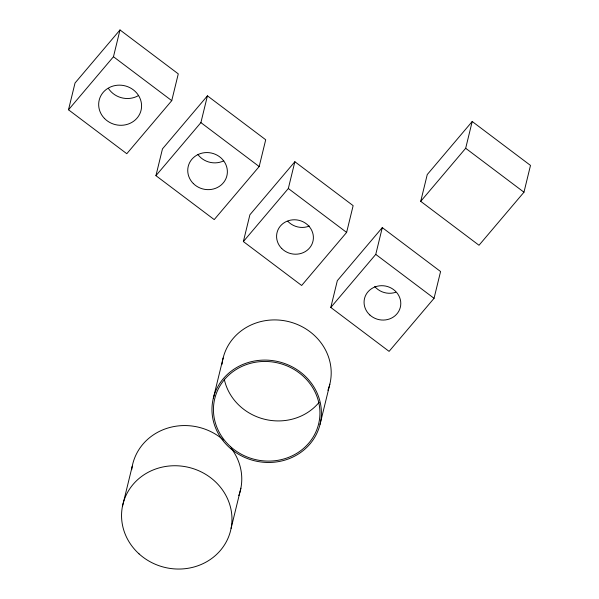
<?xml version="1.0" encoding="UTF-8"?>
<svg xmlns="http://www.w3.org/2000/svg" width="599" height="599" viewBox="0 0 599 599"><rect width="100%" height="100%" fill="white"/><g stroke="black" fill="none" stroke-linecap="round" stroke-linejoin="round"><path stroke-width="0.9" d="M68.503 109.789L75.032 83.006L119.995 29.95L178.277 73.872L171.748 100.654L126.793 153.711L68.503 109.789L113.466 56.733L119.995 29.95M155.935 175.672L162.464 148.896L207.426 95.84L265.709 139.762L259.18 166.544L214.225 219.601L155.935 175.672L200.897 122.615L207.426 95.84M122.451 506.41L132.244 466.232M243.366 241.562L249.895 214.779L294.858 161.723L353.14 205.652L346.619 232.427L301.656 285.483L243.366 241.562L288.329 188.505L294.858 161.723M213.341 398.193L223.135 358.022M231.087 528.378L240.88 488.207M330.798 307.452L337.327 280.669L382.289 227.613L440.579 271.534L434.05 298.317L389.088 351.373L330.798 307.452L375.76 254.395L382.289 227.613M320.038 424.369A54.936 50.967 13.7 0 0 250.539 361.871A54.936 50.967 13.7 0 0 229.484 447.603A54.936 50.967 13.7 0 0 320.038 424.369L329.832 384.199M420.723 201.339L427.252 174.556L472.207 121.5L530.497 165.421L523.968 192.204L479.005 245.261L420.723 201.339L465.678 148.282L472.207 121.5M465.678 148.282L523.968 192.204M113.466 56.733L171.748 100.654M200.897 122.615L259.18 166.544M288.329 188.505L346.619 232.427M375.76 254.395L434.05 298.317M138.152 95.758A21.549 19.992 13.7 0 1 108.531 88.607M223.741 160.824A19.902 18.464 13.7 0 1 197.865 154.46M395.722 292.282A18.434 17.109 13.7 0 1 374.704 286.479M309.301 226.063A18.479 17.139 13.7 0 1 287.812 221.263M222.034 364.289A54.936 50.967 13.7 0 1 288.666 321.618A54.936 50.967 13.7 0 1 327.885 390.308M319.132 402.296A53.453 49.597 13.7 0 1 264.743 419.293A53.453 49.597 13.7 0 1 224.266 379.174M231.012 448.03A55.43 51.424 13.7 0 1 238.806 495.598M131.698 469.683A55.43 51.424 13.7 0 1 166.934 428.33A55.43 51.424 13.7 0 1 223.464 440.01M104.391 118.362A21.549 19.992 13.7 0 0 140.63 111.803A21.549 19.992 13.7 0 0 115.36 85.5A21.549 19.992 13.7 0 0 104.391 118.362M193.342 183.564A19.902 18.464 13.7 0 0 226.624 176.787A19.902 18.464 13.7 0 0 202.709 152.977A19.902 18.464 13.7 0 0 193.342 183.564M369.823 314.969A18.434 17.109 13.7 0 0 400.297 307.414A18.434 17.109 13.7 0 0 377.153 286.262A18.434 17.109 13.7 0 0 369.823 314.969M281.74 248.51A18.479 17.139 13.7 0 0 312.678 242.325A18.479 17.139 13.7 0 0 290.552 220.147A18.479 17.139 13.7 0 0 281.74 248.51M230.488 446.622A53.453 49.597 13.7 0 0 318.608 424.017A53.453 49.597 13.7 0 0 250.974 363.196A53.453 49.597 13.7 0 0 230.488 446.622M139.043 553.873A55.43 51.424 13.7 0 0 230.54 530.826A55.43 51.424 13.7 0 0 160.719 467.475A55.43 51.424 13.7 0 0 139.043 553.873"/></g></svg>
